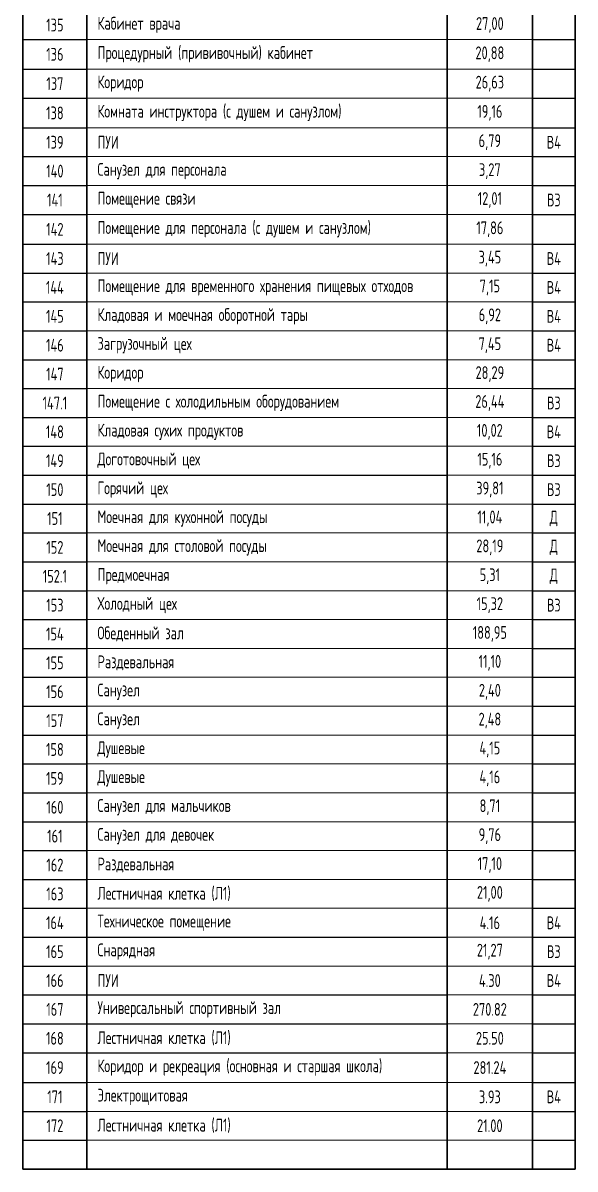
# Model space of a CAD drawing. Header units: millimetres. Extents: x -9318 to 9016603, y 0 to 838141.
# Drawn here: x 137613 to 150568, y 175778 to 202646 of the extents above; entities that cross this region are included whole.
import ezdxf

# ---------------------------------------------------------------- set-up
doc = ezdxf.new("R2010")
doc.units = ezdxf.units.MM
doc.layers.get('Defpoints').update_dxf_attribs({"color": 8})
doc.styles.add('ISOCPEUR', font='isocpeur.ttf', dxfattribs={"width": 0.7})
doc.styles.add('Архитект', font='isocpeur.ttf', dxfattribs={"width": 0.8, "oblique": 8})

# ---------------------------------------------------------------- blocks, each defined once
blk = doc.blocks.new('*T1298')
at = {"color": 8, "linetype": 'ByBlock', "lineweight": 30, "transparency": 16777216}
for p, q in [((0, -1500), (12955, -1500)), ((0, -1500), (0, -53562)), ((1500, -1500), (1500, -53562)), ((9955, -1500), (9955, -53562)), ((11955, -1500), (11955, -53562)), ((12955, -1500), (12955, -53562)), ((0, -3500), (12955, -3500)), ((0, -53562), (12955, -53562))]:
    blk.add_line(p, q, dxfattribs=at)
at = {"color": 8, "linetype": 'ByBlock', "lineweight": -2, "transparency": 16777216}
for p, q in [((0, -4177), (12955, -4177)), ((0, -4854), (12955, -4854)), ((0, -5531), (12955, -5531)), ((0, -6228), (1500, -6228)), ((9955, -6228), (12955, -6228)), ((0, -6925), (12955, -6925)), ((0, -7622), (12955, -7622)), ((0, -8318), (12955, -8318)), ((0, -9015), (12955, -9015)), ((0, -9692), (1500, -9692)), ((11955, -9692), (12955, -9692)), ((0, -10369), (12955, -10369)), ((0, -11066), (1500, -11066)), ((11955, -11066), (12955, -11066)), ((0, -11743), (1500, -11743)), ((11955, -11743), (12955, -11743)), ((0, -12420), (1500, -12420)), ((11955, -12420), (12955, -12420)), ((0, -13097), (12955, -13097)), ((0, -13774), (12955, -13774)), ((0, -14451), (12955, -14451)), ((0, -15148), (9955, -15148)), ((11955, -15148), (12955, -15148)), ((0, -15845), (9955, -15845)), ((11955, -15845), (12955, -15845)), ((0, -16522), (9955, -16522)), ((11955, -16522), (12955, -16522)), ((0, -17218), (9955, -17218)), ((11955, -17218), (12955, -17218)), ((0, -17915), (12955, -17915)), ((0, -18592), (12955, -18592)), ((0, -19289), (9955, -19289)), ((11955, -19289), (12955, -19289)), ((0, -19966), (12955, -19966)), ((0, -20643), (9955, -20643)), ((11955, -20643), (12955, -20643)), ((0, -21320), (12955, -21320)), ((0, -21997), (9955, -21997)), ((0, -22674), (9955, -22674)), ((11955, -22674), (12955, -22674)), ((0, -23351), (9955, -23351)), ((11955, -23351), (12955, -23351)), ((0, -24028), (1500, -24028)), ((11955, -24028), (12955, -24028)), ((0, -25728), (1500, -25728)), ((11955, -25728), (12955, -25728)), ((0, -26405), (1500, -26405)), ((11955, -26405), (12955, -26405)), ((0, -27082), (1500, -27082)), ((11955, -27082), (12955, -27082)), ((0, -27778), (1500, -27778)), ((11955, -27778), (12955, -27778)), ((0, -28455), (1500, -28455)), ((11955, -28455), (12955, -28455)), ((0, -29152), (1500, -29152)), ((11955, -29152), (12955, -29152)), ((0, -29829), (1500, -29829)), ((11955, -29829), (12955, -29829)), ((0, -30506), (1500, -30506)), ((11955, -30506), (12955, -30506)), ((0, -31183), (1500, -31183)), ((11955, -31183), (12955, -31183)), ((0, -31880), (1500, -31880)), ((11955, -31880), (12955, -31880)), ((0, -32557), (1500, -32557)), ((11955, -32557), (12955, -32557)), ((0, -33234), (1500, -33234)), ((11955, -33234), (12955, -33234)), ((0, -33911), (1500, -33911)), ((11955, -33911), (12955, -33911)), ((0, -34588), (1500, -34588)), ((11955, -34588), (12955, -34588)), ((0, -35265), (1500, -35265)), ((11955, -35265), (12955, -35265)), ((0, -35942), (1500, -35942)), ((11955, -35942), (12955, -35942)), ((0, -36618), (1500, -36618)), ((11955, -36618), (12955, -36618)), ((0, -37295), (9955, -37295)), ((11955, -37295), (12955, -37295)), ((0, -37972), (1500, -37972)), ((11955, -37972), (12955, -37972)), ((0, -38649), (1500, -38649)), ((11955, -38649), (12955, -38649)), ((0, -39326), (1500, -39326)), ((11955, -39326), (12955, -39326)), ((0, -40003), (1500, -40003)), ((11955, -40003), (12955, -40003)), ((0, -40680), (1500, -40680)), ((11955, -40680), (12955, -40680)), ((0, -41357), (1500, -41357)), ((11955, -41357), (12955, -41357)), ((0, -42034), (1500, -42034)), ((11955, -42034), (12955, -42034)), ((0, -42711), (1500, -42711)), ((11955, -42711), (12955, -42711)), ((0, -43388), (1500, -43388)), ((11955, -43388), (12955, -43388)), ((0, -44065), (1500, -44065)), ((11955, -44065), (12955, -44065)), ((0, -44742), (1500, -44742)), ((11955, -44742), (12955, -44742)), ((0, -45418), (1500, -45418)), ((11955, -45418), (12955, -45418)), ((0, -46095), (1500, -46095)), ((11955, -46095), (12955, -46095)), ((0, -46772), (1500, -46772)), ((11955, -46772), (12955, -46772)), ((0, -47449), (1500, -47449)), ((11955, -47449), (12955, -47449)), ((0, -48126), (9955, -48126)), ((11955, -48126), (12955, -48126)), ((0, -48803), (1500, -48803)), ((11955, -48803), (12955, -48803)), ((0, -49480), (9955, -49480)), ((11955, -49480), (12955, -49480)), ((0, -50157), (9955, -50157)), ((11955, -50157), (12955, -50157)), ((0, -50834), (9955, -50834)), ((11955, -50834), (12955, -50834)), ((0, -51531), (1500, -51531)), ((11955, -51531), (12955, -51531)), ((0, -52208), (1500, -52208)), ((11955, -52208), (12955, -52208)), ((0, -52885), (1500, -52885)), ((11955, -52885), (12955, -52885))]:
    blk.add_line(p, q, dxfattribs=at)
at = {"color": 8, "linetype": 'ByBlock', "lineweight": 9, "transparency": 16777216}
for p, q in [((1500, -6228), (9955, -6228)), ((1500, -9692), (11955, -9692)), ((1500, -11066), (11955, -11066)), ((1500, -11743), (11955, -11743)), ((1500, -12420), (11955, -12420)), ((9955, -15148), (11955, -15148)), ((9955, -15845), (11955, -15845)), ((9955, -16522), (11955, -16522)), ((9955, -17218), (11955, -17218)), ((9955, -19289), (11955, -19289)), ((9955, -20643), (11955, -20643)), ((9955, -21997), (12955, -21997)), ((9955, -22674), (11955, -22674)), ((9955, -23351), (11955, -23351)), ((1500, -24028), (11955, -24028)), ((1500, -25728), (11955, -25728)), ((1500, -26405), (11955, -26405)), ((1500, -27082), (11955, -27082)), ((1500, -27778), (11955, -27778)), ((1500, -28455), (11955, -28455)), ((1500, -29152), (11955, -29152)), ((1500, -29829), (11955, -29829)), ((1500, -30506), (11955, -30506)), ((1500, -31183), (11955, -31183)), ((1500, -31880), (11955, -31880)), ((1500, -32557), (11955, -32557)), ((1500, -33234), (11955, -33234)), ((1500, -33911), (11955, -33911)), ((1500, -34588), (11955, -34588)), ((1500, -35265), (11955, -35265)), ((1500, -35942), (11955, -35942)), ((1500, -36618), (11955, -36618)), ((9955, -37295), (11955, -37295)), ((1500, -37972), (11955, -37972)), ((1500, -38649), (11955, -38649)), ((1500, -39326), (11955, -39326)), ((1500, -40003), (11955, -40003)), ((1500, -40680), (11955, -40680)), ((1500, -41357), (11955, -41357)), ((1500, -42034), (11955, -42034)), ((1500, -42711), (11955, -42711)), ((1500, -43388), (11955, -43388)), ((1500, -44065), (11955, -44065)), ((1500, -44742), (11955, -44742)), ((1500, -45418), (11955, -45418)), ((1500, -46095), (11955, -46095)), ((1500, -46772), (11955, -46772)), ((1500, -47449), (11955, -47449)), ((9955, -48126), (11955, -48126)), ((1500, -48803), (11955, -48803)), ((9955, -49480), (11955, -49480)), ((9955, -50157), (11955, -50157)), ((9955, -50834), (11955, -50834)), ((1500, -51531), (11955, -51531)), ((1500, -52208), (11955, -52208)), ((1500, -52885), (11955, -52885))]:
    blk.add_line(p, q, dxfattribs=at)
at = {"layer": 'Defpoints', "color": 8, "linetype": 'ByBlock', "lineweight": 0, "transparency": 16777216}
for p, q in [((0, 0), (12955, 0)), ((0, 0), (0, -1500)), ((12955, 0), (12955, -1500))]:
    blk.add_line(p, q, dxfattribs=at)
at = {"color": 8, "transparency": 16777216}
for s, insert, char_height, width, attachment_point, style in [('Экспликация помещений 1-го этажа', (6477, -750), 500, 12854.8, 5, 'ISOCPEUR'), ('Номер поме- щения', (750, -2500), 300, 1400, 5, 'ISOCPEUR'), ('Кат. помещения', (12455, -2500), 300, 900, 5, 'ISOCPEUR'), ('Наименование', (5727, -2500), 300, 8354.8, 5, 'ISOCPEUR'), ('Площадь м2', (10955, -2500), 350, 1900, 5, 'ISOCPEUR'), ('101', (750, -3838), 300, 1223.08, 5, 'ISOCPEUR'), ('Тамбур', (1750, -3838), 300, 7954.8, 4, 'ISOCPEUR'), ('35.02', (10955, -3838), 300, 1500, 5, 'ISOCPEUR'), ('102', (750, -4515), 300, 1223.08, 5, 'ISOCPEUR'), ('Коридор с рекреацией', (1750, -4515), 300, 7954.8, 4, 'ISOCPEUR'), ('277,54', (10955, -4515), 300, 1500, 5, 'ISOCPEUR'), ('103', (750, -5192), 300, 1223.08, 5, 'ISOCPEUR'), ('Санузел для МГН', (1750, -5192), 300, 7954.8, 4, 'ISOCPEUR'), ('4,90', (10955, -5192), 300, 1500, 5, 'ISOCPEUR'), ('104', (750, -5879), 300, 1223.08, 5, 'ISOCPEUR'), ('Административный кабинет тип 1 (начальная школа)', (1750, -5879), 300, 7954.8, 4, 'ISOCPEUR'), ('26.21', (10955, -5879), 300, 1500, 5, 'ISOCPEUR'), ('106', (750, -6576), 300, 1223.08, 5, 'ISOCPEUR'), ('Санузел для девочек (начальная школа)', (1750, -6576), 300, 7954.8, 4, 'ISOCPEUR'), ('23,25', (10955, -6576), 300, 1500, 5, 'ISOCPEUR'), ('107', (750, -7273), 300, 1223.08, 5, 'ISOCPEUR'), ('Гардеробная для обучающихся (основная и старшая школа)', (1750, -7273), 300, 7954.8, 4, 'ISOCPEUR'), ('97,54', (10955, -7273), 300, 1500, 5, 'ISOCPEUR'), ('Гардеробная для обучающихся (основная и старшая школа)', (1750, -7970), 300, 7954.8, 4, 'ISOCPEUR'), ('108', (750, -7970), 300, 1223.08, 5, 'ISOCPEUR'), ('35.25', (10955, -7970), 300, 1500, 5, 'ISOCPEUR'), ('109', (750, -8667), 300, 1223.08, 5, 'ISOCPEUR'), ('Гардеробная для обучающихся (начальная школа)', (1750, -8667), 300, 7954.8, 4, 'ISOCPEUR'), ('71.87', (10955, -8667), 300, 1500, 5, 'ISOCPEUR'), ('110', (750, -9354), 300, 1223.08, 5, 'ISOCPEUR'), ('Лестничная клетка (Л1)', (1750, -9354), 300, 7954.8, 4, 'ISOCPEUR'), ('24.50', (10955, -9354), 300, 1500, 5, 'ISOCPEUR'), ('111', (750, -10031), 300, 1223.08, 5, 'ISOCPEUR'), ('Коридор', (1750, -10031), 300, 7954.8, 4, 'ISOCPEUR'), ('77,66', (10955, -10031), 300, 1500, 5, 'ISOCPEUR'), ('112', (750, -10718), 300, 1223.08, 5, 'ISOCPEUR'), ('Санузел для мальчиков (начальная школа)', (1750, -10718), 300, 7954.8, 4, 'ISOCPEUR'), ('12,44', (10955, -10718), 300, 1500, 5, 'ISOCPEUR'), ('113', (750, -11405), 300, 1223.08, 5, 'ISOCPEUR'), ('Санузел для персонала', (1750, -11405), 300, 7954.8, 4, 'ISOCPEUR'), ('2.78', (10955, -11405), 300, 1500, 5, 'ISOCPEUR'), ('114', (750, -12082), 300, 1223.08, 5, 'ISOCPEUR'), ('Учебные кабинеты (начальная школа)', (1750, -12082), 300, 7954.8, 4, 'ISOCPEUR'), ('65.22', (10955, -12082), 300, 1500, 5, 'ISOCPEUR'), ('115', (750, -12758), 300, 1223.08, 5, 'ISOCPEUR'), ('Учебные кабинеты (начальная школа)', (1750, -12758), 300, 7954.8, 4, 'ISOCPEUR'), ('62.95', (10955, -12758), 300, 1500, 5, 'ISOCPEUR'), ('117', (750, -13435), 300, 1223.08, 5, 'ISOCPEUR'), ('Учебные кабинеты (начальная школа)', (1750, -13435), 300, 7954.8, 4, 'ISOCPEUR'), ('63.04', (10955, -13435), 300, 1500, 5, 'ISOCPEUR'), ('118', (750, -14112), 300, 1223.08, 5, 'ISOCPEUR'), ('ПУИ', (1750, -14112), 300, 7954.8, 4, 'ISOCPEUR'), ('2.78', (10955, -14112), 300, 1500, 5, 'ISOCPEUR'), ('{\\C8;В4}', (12455, -14112), 300, 900, 5, 'ISOCPEUR'), ('119', (750, -14799), 300, 1223.08, 5, 'ISOCPEUR'), ('Санузел для девочек (начальная школа)', (1750, -14799), 300, 7954.8, 4, 'ISOCPEUR'), ('12.44', (10955, -14799), 300, 1500, 5, 'ISOCPEUR'), ('Коридор с рекреацией (основная и старшая школа)', (1750, -15496), 300, 7954.8, 4, 'ISOCPEUR'), ('120', (750, -15496), 300, 1223.08, 5, 'ISOCPEUR'), ('100.68', (10955, -15496), 300, 1500, 5, 'ISOCPEUR'), ('121', (750, -16183), 300, 1223.08, 5, 'ISOCPEUR'), ('Вестибюль', (1750, -16183), 300, 7954.8, 4, 'ISOCPEUR'), ('109.33', (10955, -16183), 300, 1500, 5, 'ISOCPEUR'), ('Комната охраны (с диспетчерским пунктом)', (1750, -16870), 300, 7954.8, 4, 'ISOCPEUR'), ('122', (750, -16870), 300, 1223.08, 5, 'ISOCPEUR'), ('23.43', (10955, -16870), 300, 1500, 5, 'ISOCPEUR'), ('123', (750, -17567), 300, 1223.08, 5, 'ISOCPEUR'), ('Гардеробная комната (для учителей)', (1750, -17567), 300, 7954.8, 4, 'ISOCPEUR'), ('9.86', (10955, -17567), 300, 1500, 5, 'ISOCPEUR'), ('124', (750, -18254), 300, 1223.08, 5, 'ISOCPEUR'), ('Помещение связи', (1750, -18254), 300, 7954.8, 4, 'ISOCPEUR'), ('9,47', (10955, -18254), 300, 1500, 5, 'ISOCPEUR'), ('{\\Q0;\\W0.7;\\C8;В4}', (12455, -18254), 300, 900, 5, 'Архитект'), ('125', (750, -18941), 300, 1223.08, 5, 'ISOCPEUR'), ('Санузел для мальчиков (начальная школа)', (1750, -18941), 300, 7954.8, 4, 'ISOCPEUR'), ('21,73', (10955, -18941), 300, 1500, 5, 'ISOCPEUR'), ('127', (750, -19628), 300, 1223.08, 5, 'ISOCPEUR'), ('Учебные кабинеты (начальная школа)', (1750, -19628), 300, 7954.8, 4, 'ISOCPEUR'), ('57,26', (10955, -19628), 300, 1500, 5, 'ISOCPEUR'), ('Учебные кабинеты (начальная школа)', (1750, -20305), 300, 7954.8, 4, 'ISOCPEUR'), ('53,71', (10955, -20305), 300, 1500, 5, 'ISOCPEUR'), ('128', (750, -20305), 300, 1223.08, 5, 'ISOCPEUR'), ('129', (750, -20982), 300, 1223.08, 5, 'ISOCPEUR'), ('Учебные кабинеты (начальная школа)', (1750, -20982), 300, 7954.8, 4, 'ISOCPEUR'), ('58,81', (10955, -20982), 300, 1500, 5, 'ISOCPEUR'), ('Коридор с рекреацией', (1750, -21658), 300, 7954.8, 4, 'ISOCPEUR'), ('117,57', (10955, -21658), 300, 1500, 5, 'ISOCPEUR'), ('130', (750, -21658), 300, 1223.08, 5, 'ISOCPEUR'), ('131', (750, -22335), 300, 1223.08, 5, 'ISOCPEUR'), ('Лестничная клетка Тип Н2', (1750, -22335), 300, 7954.8, 4, 'ISOCPEUR'), ('27,18', (10955, -22335), 300, 1500, 5, 'ISOCPEUR'), ('42,02', (10955, -23012), 300, 1500, 5, 'ISOCPEUR'), ('132', (750, -23012), 300, 1223.08, 5, 'ISOCPEUR'), ('Вестибюль', (1750, -23012), 300, 7954.8, 4, 'ISOCPEUR'), ('133', (750, -23689), 300, 1223.08, 5, 'ISOCPEUR'), ('Электрощитовая', (1750, -23689), 300, 7954.8, 4, 'ISOCPEUR'), ('16,16', (10955, -23689), 300, 1500, 5, 'ISOCPEUR'), ('{\\C8;\\c2367469;В3}', (12455, -23689), 300, 900, 5, 'ISOCPEUR'), ('Место для приготовления дезинфицирующих растворов и хранения уборочного инвентаря, предназначенных для помещений медицинского назначения', (1750, -24878), 300, 7954.8, 4, 'ISOCPEUR'), ('7,64', (10955, -24878), 300, 1500, 5, 'ISOCPEUR'), ('134', (750, -24878), 300, 1223.08, 5, 'ISOCPEUR'), ('{\\C8;В3}', (12455, -24878), 300, 900, 5, 'ISOCPEUR'), ('134.1', (750, -26066), 300, 1223.08, 5, 'ISOCPEUR'), ('Туалет медблока', (1750, -26066), 300, 7954.8, 4, 'ISOCPEUR'), ('4,31', (10955, -26066), 300, 1500, 5, 'ISOCPEUR'), ('135', (750, -26743), 300, 1223.08, 5, 'ISOCPEUR'), ('Кабинет врача', (1750, -26743), 300, 7954.8, 4, 'ISOCPEUR'), ('27,00', (10955, -26743), 300, 1500, 5, 'ISOCPEUR'), ('136', (750, -27430), 300, 1223.08, 5, 'ISOCPEUR'), ('Процедурный (прививочный) кабинет', (1750, -27430), 300, 7954.8, 4, 'ISOCPEUR'), ('20,88', (10955, -27430), 300, 1500, 5, 'ISOCPEUR'), ('Коридор', (1750, -28117), 300, 7954.8, 4, 'ISOCPEUR'), ('26,63', (10955, -28117), 300, 1500, 5, 'ISOCPEUR'), ('137', (750, -28117), 300, 1223.08, 5, 'ISOCPEUR'), ('138', (750, -28804), 300, 1223.08, 5, 'ISOCPEUR'), ('Комната инструктора (с душем и санузлом)', (1750, -28804), 300, 7954.8, 4, 'ISOCPEUR'), ('19,16', (10955, -28804), 300, 1500, 5, 'ISOCPEUR'), ('139', (750, -29491), 300, 1223.08, 5, 'ISOCPEUR'), ('ПУИ', (1750, -29491), 300, 7954.8, 4, 'ISOCPEUR'), ('6,79', (10955, -29491), 300, 1500, 5, 'ISOCPEUR'), ('{\\C8;В4}', (12455, -29491), 300, 900, 5, 'ISOCPEUR'), ('140', (750, -30168), 300, 1223.08, 5, 'ISOCPEUR'), ('Санузел для персонала', (1750, -30168), 300, 7954.8, 4, 'ISOCPEUR'), ('3,27', (10955, -30168), 300, 1500, 5, 'ISOCPEUR'), ('141', (750, -30845), 300, 1223.08, 5, 'ISOCPEUR'), ('Помещение связи', (1750, -30845), 300, 7954.8, 4, 'ISOCPEUR'), ('12,01', (10955, -30845), 300, 1500, 5, 'ISOCPEUR'), ('{\\C8;\\c2367469;В3}', (12455, -30845), 300, 900, 5, 'ISOCPEUR'), ('142', (750, -31532), 300, 1223.08, 5, 'ISOCPEUR'), ('Помещение для персонала (с душем и санузлом)', (1750, -31532), 300, 7954.8, 4, 'ISOCPEUR'), ('17,86', (10955, -31532), 300, 1500, 5, 'ISOCPEUR'), ('143', (750, -32218), 300, 1223.08, 5, 'ISOCPEUR'), ('ПУИ', (1750, -32218), 300, 7954.8, 4, 'ISOCPEUR'), ('3,45', (10955, -32218), 300, 1500, 5, 'ISOCPEUR'), ('{\\C8;В4}', (12455, -32218), 300, 900, 5, 'ISOCPEUR'), ('144', (750, -32895), 300, 1223.08, 5, 'ISOCPEUR'), ('Помещение для временного хранения пищевых отходов', (1750, -32895), 300, 7954.8, 4, 'ISOCPEUR'), ('7,15', (10955, -32895), 300, 1500, 5, 'ISOCPEUR'), ('{\\C8;В4}', (12455, -32895), 300, 900, 5, 'ISOCPEUR'), ('145', (750, -33572), 300, 1223.08, 5, 'ISOCPEUR'), ('Кладовая и моечная оборотной тары', (1750, -33572), 300, 7954.8, 4, 'ISOCPEUR'), ('6,92', (10955, -33572), 300, 1500, 5, 'ISOCPEUR'), ('{\\C8;В4}', (12455, -33572), 300, 900, 5, 'ISOCPEUR'), ('146', (750, -34249), 300, 1223.08, 5, 'ISOCPEUR'), ('Загрузочный цех', (1750, -34249), 300, 7954.8, 4, 'ISOCPEUR'), ('7,45', (10955, -34249), 300, 1500, 5, 'ISOCPEUR'), ('{\\C8;В4}', (12455, -34249), 300, 900, 5, 'ISOCPEUR'), ('147', (750, -34926), 300, 1223.08, 5, 'ISOCPEUR'), ('Коридор ', (1750, -34926), 300, 7954.8, 4, 'ISOCPEUR'), ('28,29', (10955, -34926), 300, 1500, 5, 'ISOCPEUR'), ('147.1', (750, -35603), 300, 1223.08, 5, 'ISOCPEUR'), ('Помещение с холодильным оборудованием', (1750, -35603), 300, 7954.8, 4, 'ISOCPEUR'), ('26,44', (10955, -35603), 300, 1500, 5, 'ISOCPEUR'), ('{\\C8;В3}', (12455, -35603), 300, 900, 5, 'ISOCPEUR'), ('148', (750, -36280), 300, 1223.08, 5, 'ISOCPEUR'), ('Кладовая сухих продуктов', (1750, -36280), 300, 7954.8, 4, 'ISOCPEUR'), ('10,02', (10955, -36280), 300, 1500, 5, 'ISOCPEUR'), ('{\\C8;В4}', (12455, -36280), 300, 900, 5, 'ISOCPEUR'), ('149', (750, -36957), 300, 1223.08, 5, 'ISOCPEUR'), ('Доготовочный цех', (1750, -36957), 300, 7954.8, 4, 'ISOCPEUR'), ('15,16', (10955, -36957), 300, 1500, 5, 'ISOCPEUR'), ('{\\C8;В3}', (12455, -36957), 300, 900, 5, 'ISOCPEUR'), ('150', (750, -37634), 300, 1223.08, 5, 'ISOCPEUR'), ('Горячий цех', (1750, -37634), 300, 7954.8, 4, 'ISOCPEUR'), ('39,81', (10955, -37634), 300, 1500, 5, 'ISOCPEUR'), ('{\\C8;В3}', (12455, -37634), 300, 900, 5, 'ISOCPEUR'), ('Моечная для кухонной посуды', (1750, -38311), 300, 7954.8, 4, 'ISOCPEUR'), ('11,04', (10955, -38311), 300, 1500, 5, 'ISOCPEUR'), ('{\\C8;Д}', (12455, -38311), 300, 900, 5, 'ISOCPEUR'), ('151', (750, -38311), 300, 1223.08, 5, 'ISOCPEUR'), ('152', (750, -38988), 300, 1223.08, 5, 'ISOCPEUR'), ('Моечная для столовой посуды', (1750, -38988), 300, 7954.8, 4, 'ISOCPEUR'), ('28,19', (10955, -38988), 300, 1500, 5, 'ISOCPEUR'), ('{\\C8;Д}', (12455, -38988), 300, 900, 5, 'ISOCPEUR'), ('Предмоечная ', (1750, -39665), 300, 7954.8, 4, 'ISOCPEUR'), ('5,31', (10955, -39665), 300, 1500, 5, 'ISOCPEUR'), ('{\\C8;Д}', (12455, -39665), 300, 900, 5, 'ISOCPEUR'), ('152.1', (750, -39665), 300, 1223.08, 5, 'ISOCPEUR'), ('153', (750, -40342), 300, 1223.08, 5, 'ISOCPEUR'), ('Холодный цех', (1750, -40342), 300, 7954.8, 4, 'ISOCPEUR'), ('15,32', (10955, -40342), 300, 1500, 5, 'ISOCPEUR'), ('{\\C8;В3}', (12455, -40342), 300, 900, 5, 'ISOCPEUR'), ('188,95', (10955, -41018), 300, 1500, 5, 'ISOCPEUR'), ('154', (750, -41018), 300, 1223.08, 5, 'ISOCPEUR'), ('Обеденный зал', (1750, -41018), 300, 7954.8, 4, 'ISOCPEUR'), ('155', (750, -41695), 300, 1223.08, 5, 'ISOCPEUR'), ('Раздевальная', (1750, -41695), 300, 7954.8, 4, 'ISOCPEUR'), ('11,10', (10955, -41695), 300, 1500, 5, 'ISOCPEUR'), ('Санузел', (1750, -42372), 300, 7954.8, 4, 'ISOCPEUR'), ('156', (750, -42372), 300, 1223.08, 5, 'ISOCPEUR'), ('2,40', (10955, -42372), 300, 1500, 5, 'ISOCPEUR'), ('157', (750, -43049), 300, 1223.08, 5, 'ISOCPEUR'), ('Санузел', (1750, -43049), 300, 7954.8, 4, 'ISOCPEUR'), ('2,48', (10955, -43049), 300, 1500, 5, 'ISOCPEUR'), ('158', (750, -43726), 300, 1223.08, 5, 'ISOCPEUR'), ('Душевые', (1750, -43726), 300, 7954.8, 4, 'ISOCPEUR'), ('4,15', (10955, -43726), 300, 1500, 5, 'ISOCPEUR'), ('159', (750, -44403), 300, 1223.08, 5, 'ISOCPEUR'), ('Душевые', (1750, -44403), 300, 7954.8, 4, 'ISOCPEUR'), ('4,16', (10955, -44403), 300, 1500, 5, 'ISOCPEUR'), ('160', (750, -45080), 300, 1223.08, 5, 'ISOCPEUR'), ('Санузел для мальчиков', (1750, -45080), 300, 7954.8, 4, 'ISOCPEUR'), ('8,71', (10955, -45080), 300, 1500, 5, 'ISOCPEUR'), ('161', (750, -45757), 300, 1223.08, 5, 'ISOCPEUR'), ('Санузел для девочек', (1750, -45757), 300, 7954.8, 4, 'ISOCPEUR'), ('9,76', (10955, -45757), 300, 1500, 5, 'ISOCPEUR'), ('162', (750, -46434), 300, 1223.08, 5, 'ISOCPEUR'), ('Раздевальная', (1750, -46434), 300, 7954.8, 4, 'ISOCPEUR'), ('17,10', (10955, -46434), 300, 1500, 5, 'ISOCPEUR'), ('163', (750, -47111), 300, 1223.08, 5, 'ISOCPEUR'), ('Лестничная клетка (Л1)', (1750, -47111), 300, 7954.8, 4, 'ISOCPEUR'), ('21,00', (10955, -47111), 300, 1500, 5, 'ISOCPEUR'), ('164', (750, -47788), 300, 1223.08, 5, 'ISOCPEUR'), ('Техническое помещение', (1750, -47788), 300, 7954.8, 4, 'ISOCPEUR'), ('4.16', (10955, -47788), 300, 1500, 5, 'ISOCPEUR'), ('{\\C8;В4}', (12455, -47788), 300, 900, 5, 'ISOCPEUR'), ('165', (750, -48465), 300, 1223.08, 5, 'ISOCPEUR'), ('Снарядная', (1750, -48465), 300, 7954.8, 4, 'ISOCPEUR'), ('21,27', (10955, -48465), 300, 1500, 5, 'ISOCPEUR'), ('{\\C8;В3}', (12455, -48465), 300, 900, 5, 'ISOCPEUR'), ('166', (750, -49142), 300, 1223.08, 5, 'ISOCPEUR'), ('{\\C8;\\c0;ПУИ}', (1750, -49142), 300, 7954.8, 4, 'ISOCPEUR'), ('4.30', (10955, -49142), 300, 1500, 5, 'ISOCPEUR'), ('{\\C8;В4}', (12455, -49142), 300, 900, 5, 'ISOCPEUR'), ('167', (750, -49818), 300, 1223.08, 5, 'ISOCPEUR'), ('Универсальный спортивный зал', (1750, -49818), 300, 7954.8, 4, 'ISOCPEUR'), ('270.82', (10955, -49818), 300, 1500, 5, 'ISOCPEUR'), ('168', (750, -50495), 300, 1223.08, 5, 'ISOCPEUR'), ('Лестничная клетка (Л1)', (1750, -50495), 300, 7954.8, 4, 'ISOCPEUR'), ('25.50', (10955, -50495), 300, 1500, 5, 'ISOCPEUR'), ('169', (750, -51182), 300, 1223.08, 5, 'ISOCPEUR'), ('Коридор и рекреация (основная и старшая школа)', (1750, -51182), 300, 7954.8, 4, 'ISOCPEUR'), ('281.24', (10955, -51182), 300, 1500, 5, 'ISOCPEUR'), ('171', (750, -51869), 300, 1223.08, 5, 'ISOCPEUR'), ('Электрощитовая ', (1750, -51869), 300, 7954.8, 4, 'ISOCPEUR'), ('3.93', (10955, -51869), 300, 1500, 5, 'ISOCPEUR'), ('{\\C8;\\c2367469;В4}', (12455, -51869), 300, 900, 5, 'ISOCPEUR'), ('Лестничная клетка (Л1)', (1750, -52546), 300, 7954.8, 4, 'ISOCPEUR'), ('172', (750, -52546), 300, 1223.08, 5, 'ISOCPEUR'), ('21.00', (10955, -52546), 300, 1500, 5, 'ISOCPEUR')]:
    blk.add_mtext(s, dxfattribs=dict(at, insert=insert, char_height=char_height, width=width, attachment_point=attachment_point, style=style))

msp = doc.modelspace()

# ---------------------------------------------------------------- block references
msp.add_blockref('*T1298', (137613.26, 229339.59))

doc.saveas('drawing.dxf')
